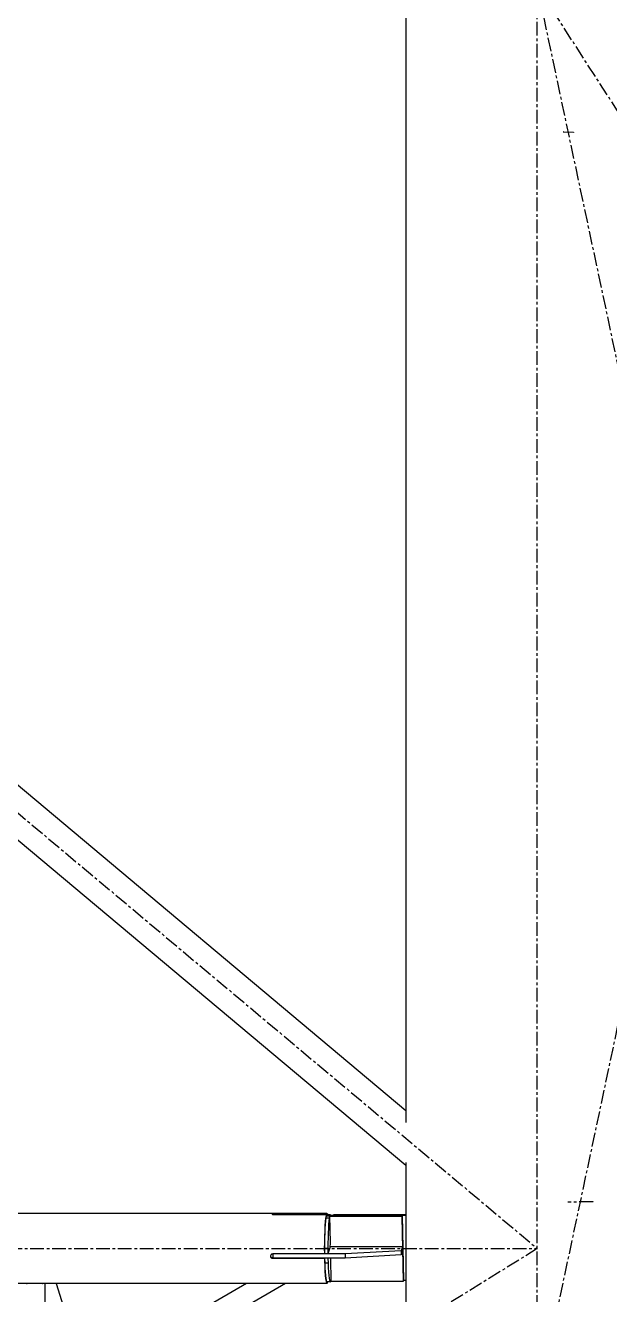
# Model space of a CAD drawing. Header units: millimetres. Extents: x 5143 to 30813, y 232 to 21408.
# Drawn here: x 11543 to 11882, y 2684 to 3418 of the extents above; entities that cross this region are included whole.
import ezdxf

# ---------------------------------------------------------------- set-up
doc = ezdxf.new("R2010")
doc.units = ezdxf.units.MM
doc.header["$LTSCALE"] = 0.25
doc.linetypes.add('CENTER', pattern=[50.8, 31.75, -6.35, 6.35, -6.35])
doc.linetypes.add('XKITLINE00', pattern=[0])

msp = doc.modelspace()

# ---------------------------------------------------------------- linework, layer by layer
at = {"color": 8, "linetype": 'CENTER'}
for p, q in [((10096.38, 4170.27), (11840, 2710.27)), ((11840, 2357.78), (11840, 3985.69)), ((11840, 2620.27), (12015, 3440.27)), ((12370, 2620.27), (11840, 3440.27)), ((11927.5, 3030.27), (11840, 3440.27)), ((11855.01, 3356.22), (11860.91, 3355.98)), ((11872.2, 2737.32), (11857.68, 2737.04)), ((10454.1, 2710.27), (11840, 2710.27)), ((11840, 2710.27), (11549.01, 2530.27))]:
    msp.add_line(p, q, dxfattribs=at)
at = {"color": 8, "linetype": 'XKITLINE00'}
for p, q in [((11763.8, 3985.69), (11763.8, 2783.12)), ((11763.8, 2789.97), (10987.16, 3440.27)), ((11763.8, 2758.19), (10968.19, 3424.39)), ((11763.8, 2759.99), (11763.8, 2473.95)), ((11718.12, 2730.57), (10454.1, 2730.57)), ((11686.6, 2730.09), (11686.53, 2730)), ((11686.53, 2730), (11686.55, 2729.91)), ((11686.66, 2729.83), (11686.55, 2729.91)), ((11686.76, 2730.18), (11686.6, 2730.09)), ((11686.85, 2729.76), (11686.66, 2729.83)), ((11686.99, 2730.25), (11686.76, 2730.18)), ((11687.12, 2729.7), (11686.85, 2729.76)), ((11687.28, 2730.28), (11687.07, 2730.27)), ((11687.43, 2729.67), (11687.12, 2729.7)), ((11687.62, 2730.29), (11687.28, 2730.28)), ((11687.78, 2729.65), (11687.43, 2729.67)), ((11687.97, 2730.3), (11687.62, 2730.29)), ((11687.62, 2730.29), (11687.63, 2729.66)), ((11717.7, 2729.65), (11687.78, 2729.65)), ((11717.89, 2730.3), (11687.97, 2730.3)), ((11687.97, 2730.3), (11687.98, 2729.65)), ((11717.17, 2725.83), (11716.98, 2723.32)), ((11717.13, 2724.21), (11716.98, 2721.88)), ((11717.31, 2726.18), (11717.13, 2724.21)), ((11717.38, 2727.86), (11717.17, 2725.83)), ((11717.51, 2727.75), (11717.31, 2726.18)), ((11717.61, 2729.35), (11717.38, 2727.86)), ((11717.72, 2728.87), (11717.51, 2727.75)), ((11719.5, 2727.75), (11717.51, 2727.75)), ((11717.7, 2729.65), (11717.61, 2729.35)), ((11717.7, 2729.65), (11717.71, 2728.83)), ((11761.78, 2729.37), (11717.7, 2729.37)), ((11719.71, 2728.87), (11717.72, 2728.87)), ((11718.12, 2730.57), (11717.89, 2730.3)), ((11717.89, 2730.3), (11717.9, 2729.43)), ((11718.13, 2729.67), (11717.9, 2729.43)), ((11717.9, 2729.43), (11717.9, 2729.37)), ((11719.89, 2729.43), (11717.9, 2729.43)), ((11718.12, 2730.57), (11718.38, 2730.27)), ((11720.13, 2729.67), (11718.13, 2729.67)), ((11718.38, 2730.27), (11718.55, 2729.67)), ((11719.13, 2724.21), (11718.98, 2721.88)), ((11719.3, 2726.18), (11719.13, 2724.21)), ((11719.5, 2727.75), (11719.3, 2726.18)), ((11719.71, 2728.87), (11719.5, 2727.75)), ((11719.71, 2728.87), (11719.97, 2713.65)), ((11761.6, 2728.81), (11719.71, 2728.81)), ((11720.13, 2729.67), (11719.89, 2729.43)), ((11719.89, 2729.43), (11719.89, 2729.37)), ((11720.13, 2729.67), (11720.37, 2729.38)), ((11722.03, 2729.81), (11721.89, 2729.37)), ((11763.8, 2729.37), (11721.89, 2729.37)), ((11763.8, 2729.81), (11722.03, 2729.81)), ((11761.78, 2729.37), (11761.6, 2728.81)), ((11761.6, 2728.81), (11762.23, 2691.18)), ((11761.78, 2729.37), (11762.41, 2691.74)), ((11716.72, 2717.22), (11716.66, 2713.8)), ((11716.83, 2720.42), (11716.72, 2717.22)), ((11716.86, 2719.25), (11716.77, 2716.39)), ((11716.98, 2723.32), (11716.83, 2720.42)), ((11716.98, 2721.88), (11716.86, 2719.25)), ((11718.86, 2719.25), (11718.77, 2716.39)), ((11718.98, 2721.88), (11718.86, 2719.25)), ((11716.66, 2713.8), (11716.63, 2710.27)), ((11716.63, 2710.27), (11716.66, 2707.09)), ((11716.72, 2713.37), (11716.7, 2710.28)), ((11716.7, 2710.28), (11716.72, 2707.19)), ((11718.7, 2710.28), (11716.7, 2710.28)), ((11716.77, 2716.39), (11716.72, 2713.37)), ((11718.71, 2713.37), (11718.7, 2710.28)), ((11718.7, 2710.28), (11718.71, 2707.19)), ((11718.77, 2716.39), (11718.71, 2713.37)), ((11719.83, 2710.66), (11718.71, 2707.19)), ((11719.97, 2713.65), (11719.83, 2710.66)), ((11761.9, 2711.22), (11719.86, 2711.22)), ((11761.9, 2711.22), (11761.18, 2708.99)), ((11761.9, 2711.22), (11761.94, 2708.78)), ((11685.45, 2706.11), (11685.41, 2705.77)), ((11685.41, 2705.77), (11685.46, 2705.43)), ((11685.58, 2706.42), (11685.45, 2706.11)), ((11685.46, 2705.43), (11685.6, 2705.12)), ((11685.53, 2706.29), (11685.5, 2706.03)), ((11685.5, 2706.03), (11685.55, 2705.7)), ((11685.55, 2705.7), (11685.69, 2705.38)), ((11685.79, 2706.69), (11685.58, 2706.42)), ((11685.6, 2705.12), (11685.82, 2704.85)), ((11685.69, 2705.38), (11685.91, 2705.11)), ((11685.86, 2706.75), (11685.79, 2706.69)), ((11686.11, 2704.64), (11685.82, 2704.85)), ((11686.06, 2706.91), (11685.86, 2706.75)), ((11686.19, 2704.9), (11685.91, 2705.11)), ((11686.39, 2707.04), (11686.06, 2706.91)), ((11686.43, 2704.51), (11686.11, 2704.64)), ((11686.52, 2704.77), (11686.19, 2704.9)), ((11686.74, 2707.09), (11686.39, 2707.04)), ((11686.52, 2704.77), (11686.43, 2704.51)), ((11686.78, 2704.47), (11686.43, 2704.51)), ((11686.87, 2704.73), (11686.52, 2704.77)), ((11716.66, 2707.09), (11686.74, 2707.09)), ((11686.87, 2704.73), (11686.78, 2704.47)), ((11716.7, 2704.47), (11686.78, 2704.47)), ((11686.81, 2707.09), (11686.84, 2704.76)), ((11718.75, 2704.76), (11686.84, 2704.76)), ((11716.76, 2704.73), (11686.87, 2704.73)), ((11688.2, 2704.76), (11688.2, 2704.73)), ((11716.72, 2707.29), (11716.66, 2707.09)), ((11716.72, 2707.2), (11716.69, 2707.2)), ((11716.76, 2704.65), (11716.7, 2704.47)), ((11716.7, 2704.47), (11716.72, 2703.33)), ((11718.71, 2707.19), (11716.72, 2707.19)), ((11716.72, 2703.33), (11716.83, 2700.12)), ((11716.76, 2704.76), (11716.76, 2704.75)), ((11718.75, 2704.75), (11716.76, 2704.75)), ((11716.76, 2704.75), (11716.84, 2701.85)), ((11728.69, 2707.2), (11718.72, 2707.2)), ((11718.76, 2704.76), (11718.75, 2704.75)), ((11718.75, 2704.75), (11718.84, 2701.85)), ((11728.73, 2704.76), (11718.76, 2704.76)), ((11720.12, 2704.76), (11720.35, 2691.12)), ((11761.18, 2708.99), (11728.69, 2707.2)), ((11728.69, 2707.2), (11728.73, 2704.76)), ((11761.22, 2706.55), (11728.73, 2704.76)), ((11761.18, 2708.99), (11761.22, 2706.55)), ((11761.94, 2708.78), (11761.22, 2706.55)), ((11716.83, 2700.12), (11716.98, 2697.23)), ((11718.84, 2701.85), (11716.84, 2701.85)), ((11716.84, 2701.85), (11716.96, 2699.17)), ((11716.96, 2699.17), (11717.1, 2696.78)), ((11716.98, 2697.23), (11717.17, 2694.72)), ((11717.1, 2696.78), (11717.27, 2694.73)), ((11717.17, 2694.72), (11717.38, 2692.69)), ((11717.27, 2694.73), (11717.47, 2693.07)), ((11718.84, 2701.85), (11718.95, 2699.17)), ((11718.95, 2699.17), (11719.1, 2696.78)), ((11719.1, 2696.78), (11719.27, 2694.73)), ((11719.27, 2694.73), (11719.46, 2693.07)), ((11547.38, 2689.97), (11305.98, 2689.97)), ((11544.35, 2689.9), (11544.05, 2689.97)), ((11544.48, 2689.91), (11544.35, 2689.9)), ((11545.77, 2689.95), (11544.48, 2689.91)), ((11544.75, 2689.92), (11544.52, 2689.97)), ((11547.38, 2689.98), (11545.77, 2689.95)), ((11549.15, 2689.98), (11547.38, 2689.98)), ((11550.91, 2689.96), (11549.15, 2689.98)), ((11718.12, 2689.97), (11549.15, 2689.97)), ((11552.47, 2689.93), (11550.91, 2689.96)), ((11553.12, 2689.9), (11552.47, 2689.93)), ((11553.07, 2689.97), (11552.71, 2689.92)), ((11553.58, 2689.97), (11553.12, 2689.9)), ((11554.71, 2689.97), (11554.71, 2550.23)), ((11561.3, 2689.97), (11578.6, 2634.65)), ((11671.56, 2689.97), (11578.71, 2636.52)), ((11694.16, 2689.97), (11587.8, 2628.74)), ((11717.38, 2692.69), (11717.61, 2691.2)), ((11717.47, 2693.07), (11717.68, 2691.86)), ((11717.61, 2691.2), (11717.87, 2690.28)), ((11717.68, 2691.86), (11717.9, 2691.12)), ((11717.87, 2690.28), (11718.12, 2689.97)), ((11717.9, 2691.12), (11718.12, 2690.88)), ((11720.12, 2690.88), (11718.12, 2690.88)), ((11718.36, 2690.25), (11718.12, 2689.97)), ((11718.35, 2690.88), (11718.36, 2690.25)), ((11719.46, 2693.07), (11719.67, 2691.86)), ((11719.67, 2691.86), (11719.89, 2691.12)), ((11719.89, 2691.12), (11720.12, 2690.88)), ((11720.35, 2691.12), (11720.12, 2690.88)), ((11762.23, 2691.18), (11720.34, 2691.18)), ((11762.41, 2691.74), (11762.23, 2691.18)), ((11763.8, 2691.74), (11762.41, 2691.74))]:
    msp.add_line(p, q, dxfattribs=at)
for centre in [(11855.01, 3356.22), (11860.91, 3355.98), (11857.68, 2737.04), (11872.2, 2737.32), (11840, 2710.27), (11840, 2710.27), (11840, 2710.27)]:
    msp.add_circle(centre, 0.05, dxfattribs=at)

doc.saveas('drawing.dxf')
